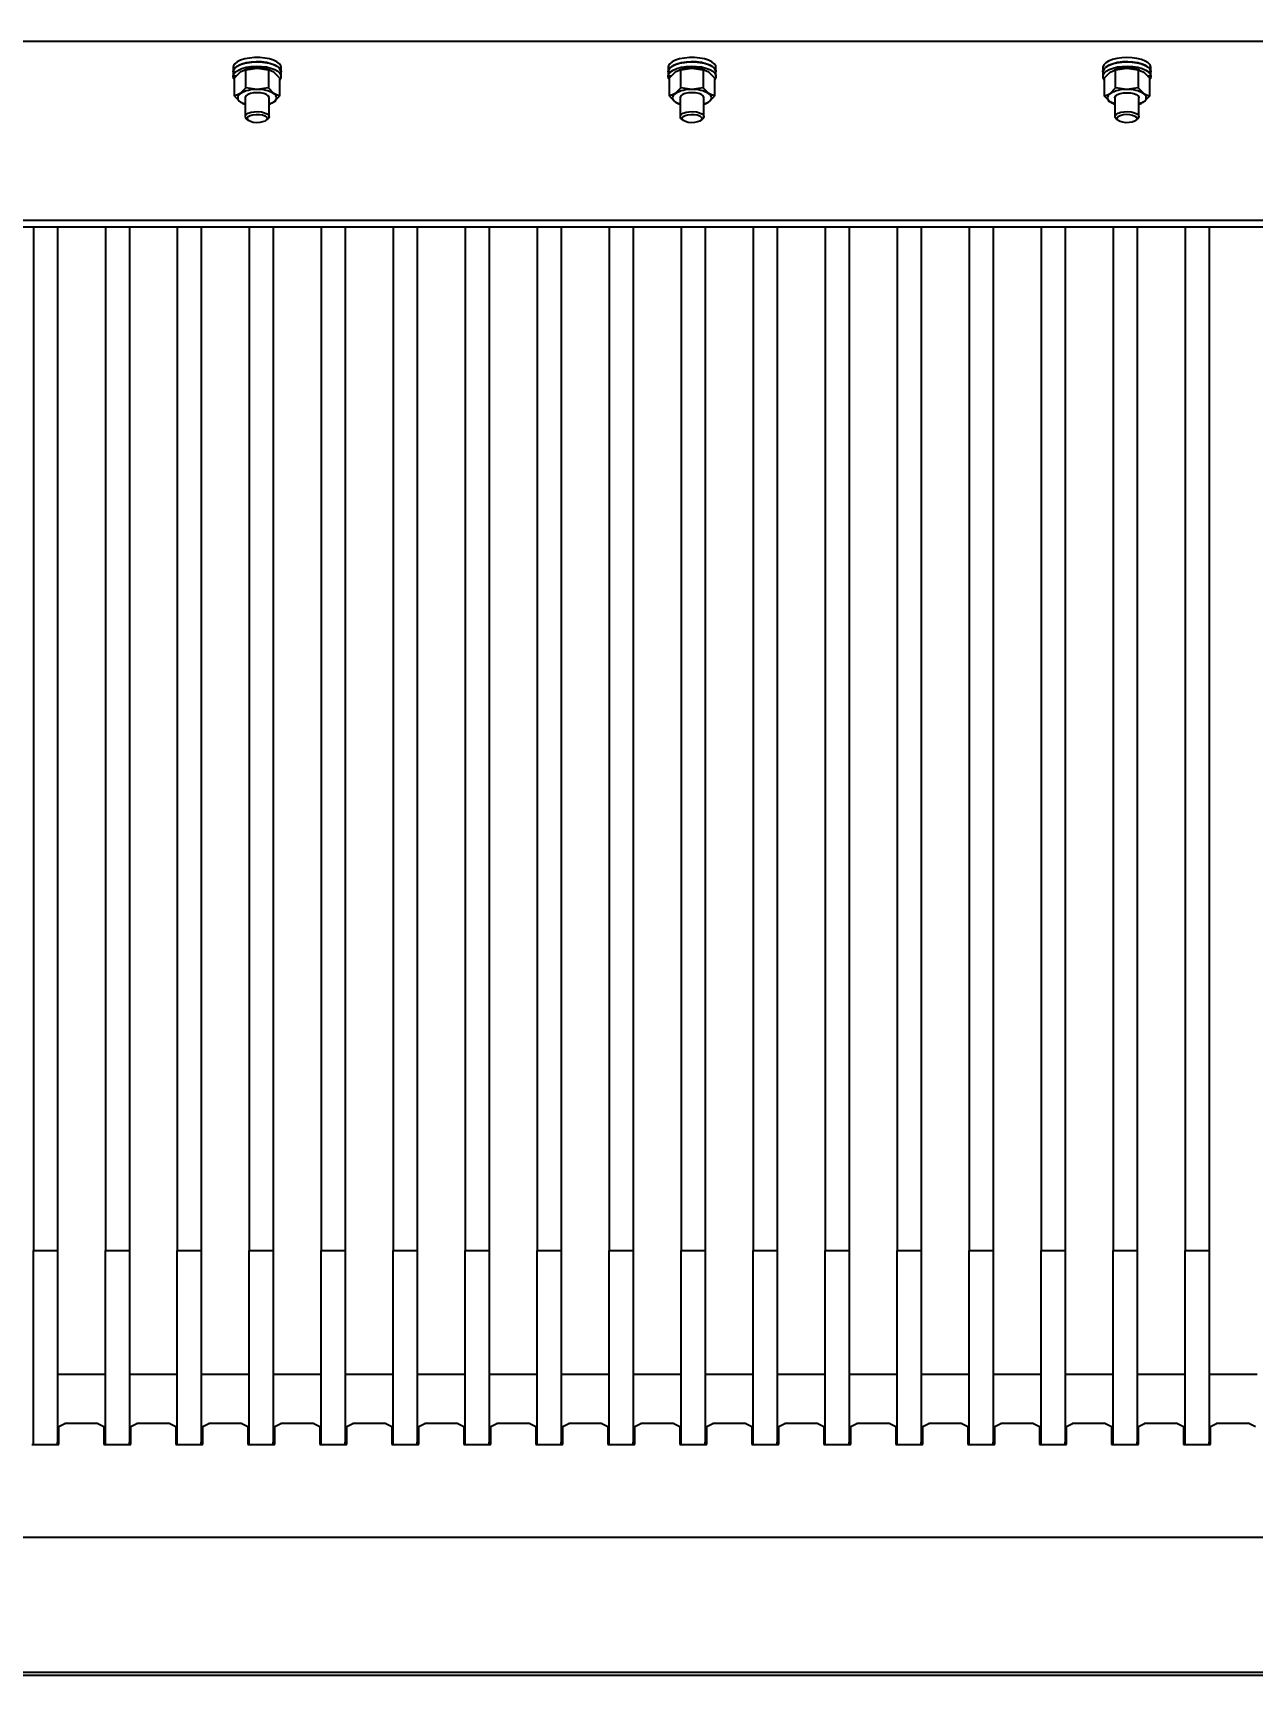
# Model space of a CAD drawing. Header units: millimetres. Extents: x 160 to 8396, y -16 to 5840.
# Drawn here: x 3453 to 3860, y 2251 to 2808 of the extents above; entities that cross this region are included whole.
import ezdxf

# ---------------------------------------------------------------- set-up
doc = ezdxf.new("R2010")
doc.units = ezdxf.units.MM
doc.header["$LTSCALE"] = 20
doc.header["$PDSIZE"] = -1
doc.styles.add('SLDTEXTSTYLE0', font='TXT', dxfattribs={"width": 0.605, "bigfont": 'bigfont'})
doc.styles.add('SLDTEXTSTYLE1', font='TXT', dxfattribs={"width": 0.605})
doc.dimstyles.new('SLDDIMSTYLE1', dxfattribs={"dimtxt": 70, "dimasz": 60, "dimexe": 0, "dimexo": 0.0625, "dimgap": 17.5, "dimtad": 2, "dimdec": 0, "dimrnd": 1e-09, "dimzin": 12, "dimdsep": 46, "dimtxsty": 'SLDTEXTSTYLE1', "dimsah": 1, "dimcen": 0.09, "dimadec": 0, "dimazin": 3, "dimtol": 1, "dimtfac": 1, "dimtdec": 3, "dimtofl": 0, "dimtmove": 0, "dimatfit": 3, "dimfxl": 0, "dimfrac": 2, "dimtolj": 1, "dimarcsym": 0})

# ---------------------------------------------------------------- blocks, each defined once
blk = doc.blocks.new('_D_5')
at = {"color": 7, "linetype": 'Continuous', "lineweight": 0}
for p, q in [((3247.7, 2260.91), (3247.7, 1792.01)), ((4242.7, 2260.91), (4242.7, 1792.01)), ((3247.7, 1812.01), (4242.7, 1812.01))]:
    blk.add_line(p, q, dxfattribs=at)
at = {"color": 7, "linetype": 'Continuous', "lineweight": 18}
for points in [[(3247.7, 1812.01), (3307.7, 1802.01), (3307.7, 1822.01)], [(4242.7, 1812.01), (4182.7, 1822.01), (4182.7, 1802.01)]]:
    blk.add_solid(points, dxfattribs=at)
at = {"color": 7, "linetype": 'Continuous', "lineweight": 18, "char_height": 70, "attachment_point": 1}
for s, insert, style in [('995', (3681.99, 1902.26), 'SLDTEXTSTYLE1'), ('Ширина', (3613.05, 1794.15), 'SLDTEXTSTYLE0'), ('канала', (3630.41, 1686.04), 'SLDTEXTSTYLE0')]:
    blk.add_mtext(s, dxfattribs=dict(at, insert=insert, style=style))
blk = doc.blocks.new('_D_6')
at = {"color": 7, "linetype": 'Continuous', "lineweight": 0}
for p, q in [((3349.2, 2319.9), (3349.2, 2104.08)), ((4141.2, 2319.9), (4141.2, 2104.08)), ((3349.2, 2124.08), (4141.2, 2124.08))]:
    blk.add_line(p, q, dxfattribs=at)
at = {"color": 7, "linetype": 'Continuous', "lineweight": 18}
for points in [[(3349.2, 2124.08), (3409.2, 2114.08), (3409.2, 2134.08)], [(4141.2, 2124.08), (4081.2, 2134.08), (4081.2, 2114.08)]]:
    blk.add_solid(points, dxfattribs=at)
at = {"color": 7, "linetype": 'Continuous', "lineweight": 18, "insert": (3682.05, 2214.31), "char_height": 70, "attachment_point": 1, "style": 'SLDTEXTSTYLE1'}
blk.add_mtext('808', dxfattribs=at)
blk = doc.blocks.new('_D_8')
at = {"color": 7, "linetype": 'Continuous', "lineweight": 0}
for p, q in [((2992.21, 3609.87), (2992.21, 1435.8)), ((4498.19, 3609.87), (4498.19, 1435.8)), ((2992.21, 1455.8), (4498.19, 1455.8))]:
    blk.add_line(p, q, dxfattribs=at)
at = {"color": 7, "linetype": 'Continuous', "lineweight": 18}
for points in [[(2992.21, 1455.8), (3052.21, 1445.8), (3052.21, 1465.8)], [(4498.19, 1455.8), (4438.19, 1465.8), (4438.19, 1445.8)]]:
    blk.add_solid(points, dxfattribs=at)
at = {"color": 7, "linetype": 'Continuous', "lineweight": 18, "char_height": 70, "attachment_point": 1, "style": 'SLDTEXTSTYLE1'}
for s, insert in [('1506', (3644.82, 1546.04)), ('*', (3842.08, 1546.04))]:
    blk.add_mtext(s, dxfattribs=dict(at, insert=insert))
blk = doc.blocks.new('_D_9')
at = {"color": 7, "linetype": 'Continuous', "lineweight": 0}
for p, q in [((4574.2, 5069.25), (4574.2, 1335.28)), ((2992.21, 3609.87), (2992.21, 1335.28)), ((4574.2, 1355.28), (2992.21, 1355.28))]:
    blk.add_line(p, q, dxfattribs=at)
at = {"color": 7, "linetype": 'Continuous', "lineweight": 18}
for points in [[(2992.21, 1355.28), (3052.21, 1345.28), (3052.21, 1365.28)], [(4574.2, 1355.28), (4514.2, 1365.28), (4514.2, 1345.28)]]:
    blk.add_solid(points, dxfattribs=at)
at = {"color": 7, "linetype": 'Continuous', "lineweight": 18, "char_height": 70, "attachment_point": 1, "style": 'SLDTEXTSTYLE1'}
for s, insert in [('1582', (3644.82, 1445.51)), ('*', (3842.08, 1445.51))]:
    blk.add_mtext(s, dxfattribs=dict(at, insert=insert))
blk = doc.blocks.new('_D_10')
at = {"color": 7, "linetype": 'Continuous', "lineweight": 0}
for p, q in [((3269.7, 2412.39), (3269.7, 1944.8)), ((4220.7, 2412.39), (4220.7, 1944.8)), ((4220.7, 1964.8), (3269.7, 1964.8))]:
    blk.add_line(p, q, dxfattribs=at)
at = {"color": 7, "linetype": 'Continuous', "lineweight": 18}
for points in [[(3269.7, 1964.8), (3329.7, 1954.8), (3329.7, 1974.8)], [(4220.7, 1964.8), (4160.7, 1974.8), (4160.7, 1954.8)]]:
    blk.add_solid(points, dxfattribs=at)
at = {"color": 7, "linetype": 'Continuous', "lineweight": 18, "char_height": 70, "attachment_point": 1, "style": 'SLDTEXTSTYLE1'}
for s, insert in [('951', (3666.74, 2055.04)), ('*', (3820.16, 2055.04))]:
    blk.add_mtext(s, dxfattribs=dict(at, insert=insert))

msp = doc.modelspace()

# ---------------------------------------------------------------- linework, layer by layer
at = {"color": 7, "linetype": 'Continuous', "lineweight": 25}
for p, q in [((3355.29, 2804.97), (4135.29, 2804.97)), ((3519.79, 2796.09), (3519.79, 2794.64)), ((3519.79, 2794.68), (3519.79, 2793.23)), ((3519.79, 2794.64), (3519.79, 2793.19)), ((3519.79, 2793.28), (3520.89, 2793.28)), ((3520.85, 2793.23), (3519.79, 2793.23)), ((3522.16, 2794.57), (3520.29, 2792.67)), ((3524.04, 2795.41), (3522.16, 2794.57)), ((3523.96, 2795.41), (3523.58, 2795.29)), ((3524.04, 2795.41), (3527.79, 2795.94)), ((3524.04, 2789.31), (3524.04, 2795.41)), ((3527.79, 2795.94), (3531.54, 2795.41)), ((3531.54, 2795.41), (3531.54, 2789.31)), ((3533.42, 2794.57), (3531.54, 2795.41)), ((3532.01, 2795.29), (3531.62, 2795.41)), ((3535.3, 2792.67), (3533.42, 2794.57)), ((3535.79, 2794.64), (3535.79, 2796.09)), ((3535.79, 2793.19), (3535.79, 2794.64)), ((3664.79, 2796.09), (3664.79, 2794.64)), ((3664.79, 2794.68), (3664.79, 2793.23)), ((3664.79, 2794.64), (3664.79, 2793.19)), ((3664.79, 2793.28), (3665.89, 2793.28)), ((3665.85, 2793.23), (3664.79, 2793.23)), ((3667.16, 2794.57), (3665.29, 2792.67)), ((3669.04, 2795.41), (3667.16, 2794.57)), ((3668.96, 2795.41), (3668.58, 2795.29)), ((3669.04, 2795.41), (3672.79, 2795.94)), ((3669.04, 2789.31), (3669.04, 2795.41)), ((3672.79, 2795.94), (3676.54, 2795.41)), ((3676.54, 2795.41), (3676.54, 2789.31)), ((3678.42, 2794.57), (3676.54, 2795.41)), ((3677.01, 2795.29), (3676.62, 2795.41)), ((3680.3, 2792.67), (3678.42, 2794.57)), ((3680.79, 2794.64), (3680.79, 2796.09)), ((3680.79, 2793.19), (3680.79, 2794.64)), ((3809.79, 2796.09), (3809.79, 2794.64)), ((3809.79, 2794.64), (3809.79, 2793.19)), ((3810.29, 2792.67), (3812.16, 2794.57)), ((3812.16, 2794.57), (3814.04, 2795.41)), ((3813.96, 2795.41), (3813.58, 2795.29)), ((3814.04, 2795.41), (3817.79, 2795.94)), ((3814.04, 2789.31), (3814.04, 2795.41)), ((3817.79, 2795.94), (3821.54, 2795.41)), ((3821.54, 2795.41), (3821.54, 2789.31)), ((3821.54, 2795.41), (3823.42, 2794.57)), ((3822.01, 2795.29), (3821.62, 2795.41)), ((3823.42, 2794.57), (3825.3, 2792.67)), ((3824.7, 2793.28), (3825.79, 2793.28)), ((3825.79, 2793.23), (3824.74, 2793.23)), ((3825.79, 2794.64), (3825.79, 2796.09)), ((3825.79, 2793.23), (3825.79, 2794.68)), ((3825.79, 2793.19), (3825.79, 2794.64)), ((3520.29, 2786.56), (3520.29, 2792.67)), ((3522.16, 2787.41), (3520.29, 2786.56)), ((3524.04, 2789.31), (3522.16, 2787.41)), ((3527.79, 2788.78), (3524.04, 2789.31)), ((3531.54, 2789.31), (3527.79, 2788.78)), ((3533.42, 2787.41), (3531.54, 2789.31)), ((3535.3, 2786.56), (3533.42, 2787.41)), ((3535.3, 2792.67), (3535.3, 2786.56)), ((3665.29, 2786.56), (3665.29, 2792.67)), ((3667.16, 2787.41), (3665.29, 2786.56)), ((3669.04, 2789.31), (3667.16, 2787.41)), ((3672.79, 2788.78), (3669.04, 2789.31)), ((3676.54, 2789.31), (3672.79, 2788.78)), ((3678.42, 2787.41), (3676.54, 2789.31)), ((3680.3, 2786.56), (3678.42, 2787.41)), ((3680.3, 2792.67), (3680.3, 2786.56)), ((3810.29, 2786.56), (3810.29, 2792.67)), ((3810.29, 2786.56), (3812.16, 2787.41)), ((3812.16, 2787.41), (3814.04, 2789.31)), ((3817.79, 2788.78), (3814.04, 2789.31)), ((3821.54, 2789.31), (3817.79, 2788.78)), ((3821.54, 2789.31), (3823.42, 2787.41)), ((3823.42, 2787.41), (3825.3, 2786.56)), ((3825.3, 2792.67), (3825.3, 2786.56)), ((3520.29, 2786.56), (3522.16, 2784.66)), ((3522.16, 2784.66), (3523.6, 2784.01)), ((3523.58, 2783.93), (3523.79, 2783.87)), ((3523.79, 2786.03), (3523.79, 2779.75)), ((3531.79, 2779.75), (3531.79, 2786.03)), ((3531.79, 2783.87), (3532.01, 2783.93)), ((3531.98, 2784.01), (3533.42, 2784.66)), ((3533.42, 2784.66), (3535.3, 2786.56)), ((3665.29, 2786.56), (3667.16, 2784.66)), ((3667.16, 2784.66), (3668.6, 2784.01)), ((3668.58, 2783.93), (3668.79, 2783.87)), ((3668.79, 2786.03), (3668.79, 2779.75)), ((3676.79, 2779.75), (3676.79, 2786.03)), ((3676.79, 2783.87), (3677.01, 2783.93)), ((3676.98, 2784.01), (3678.42, 2784.66)), ((3678.42, 2784.66), (3680.3, 2786.56)), ((3812.16, 2784.66), (3810.29, 2786.56)), ((3813.6, 2784.01), (3812.16, 2784.66)), ((3813.58, 2783.93), (3813.79, 2783.87)), ((3813.79, 2786.03), (3813.79, 2779.75)), ((3821.79, 2779.75), (3821.79, 2786.03)), ((3821.79, 2783.87), (3822.01, 2783.93)), ((3823.42, 2784.66), (3821.98, 2784.01)), ((3825.3, 2786.56), (3823.42, 2784.66)), ((3524.25, 2778.96), (3524.86, 2778.47)), ((3530.72, 2778.47), (3531.33, 2778.96)), ((3669.25, 2778.96), (3669.86, 2778.47)), ((3675.72, 2778.47), (3676.33, 2778.96)), ((3814.25, 2778.96), (3814.86, 2778.47)), ((3820.72, 2778.47), (3821.33, 2778.96)), ((3355.29, 2745.17), (4135.29, 2745.17)), ((3355.29, 2743.05), (4135.29, 2743.05)), ((3453.2, 2743.05), (3453.2, 2401.62)), ((3461.2, 2743.05), (3461.2, 2401.62)), ((3477.2, 2743.05), (3477.2, 2401.62)), ((3485.2, 2743.05), (3485.2, 2401.62)), ((3501.2, 2743.05), (3501.2, 2401.62)), ((3509.2, 2743.05), (3509.2, 2401.62)), ((3525.2, 2743.05), (3525.2, 2401.62)), ((3533.2, 2743.05), (3533.2, 2401.62)), ((3549.2, 2743.05), (3549.2, 2401.62)), ((3557.2, 2743.05), (3557.2, 2401.62)), ((3573.2, 2743.05), (3573.2, 2401.62)), ((3581.2, 2743.05), (3581.2, 2401.62)), ((3597.2, 2743.05), (3597.2, 2401.62)), ((3605.2, 2743.05), (3605.2, 2401.62)), ((3621.2, 2743.05), (3621.2, 2401.62)), ((3629.2, 2743.05), (3629.2, 2401.62)), ((3645.2, 2743.05), (3645.2, 2401.62)), ((3653.2, 2743.05), (3653.2, 2401.62)), ((3669.2, 2743.05), (3669.2, 2401.62)), ((3677.2, 2743.05), (3677.2, 2401.62)), ((3693.2, 2743.05), (3693.2, 2401.62)), ((3701.2, 2743.05), (3701.2, 2401.62)), ((3717.2, 2743.05), (3717.2, 2401.62)), ((3725.2, 2743.05), (3725.2, 2401.62)), ((3741.2, 2743.05), (3741.2, 2401.62)), ((3749.2, 2743.05), (3749.2, 2401.62)), ((3765.2, 2743.05), (3765.2, 2401.62)), ((3773.2, 2743.05), (3773.2, 2401.62)), ((3789.2, 2743.05), (3789.2, 2401.62)), ((3797.2, 2743.05), (3797.2, 2401.62)), ((3813.2, 2743.05), (3813.2, 2401.62)), ((3821.2, 2743.05), (3821.2, 2401.62)), ((3837.2, 2743.05), (3837.2, 2401.62)), ((3845.2, 2743.05), (3845.2, 2401.62)), ((3453.2, 2401.62), (3461.2, 2401.62)), ((3453.2, 2353.67), (3453.2, 2401.62)), ((3461.2, 2401.62), (3461.2, 2353.67)), ((3477.2, 2401.62), (3485.2, 2401.62)), ((3477.2, 2353.67), (3477.2, 2401.62)), ((3485.2, 2401.62), (3485.2, 2353.67)), ((3501.2, 2401.62), (3509.2, 2401.62)), ((3501.2, 2353.67), (3501.2, 2401.62)), ((3509.2, 2401.62), (3509.2, 2353.67)), ((3525.2, 2401.62), (3533.2, 2401.62)), ((3525.2, 2353.67), (3525.2, 2401.62)), ((3533.2, 2401.62), (3533.2, 2353.67)), ((3549.2, 2401.62), (3557.2, 2401.62)), ((3549.2, 2353.67), (3549.2, 2401.62)), ((3557.2, 2401.62), (3557.2, 2353.67)), ((3573.2, 2401.62), (3581.2, 2401.62)), ((3573.2, 2353.67), (3573.2, 2401.62)), ((3581.2, 2401.62), (3581.2, 2353.67)), ((3597.2, 2401.62), (3605.2, 2401.62)), ((3597.2, 2353.67), (3597.2, 2401.62)), ((3605.2, 2401.62), (3605.2, 2353.67)), ((3621.2, 2401.62), (3629.2, 2401.62)), ((3621.2, 2353.67), (3621.2, 2401.62)), ((3629.2, 2401.62), (3629.2, 2353.67)), ((3645.2, 2401.62), (3653.2, 2401.62)), ((3645.2, 2353.67), (3645.2, 2401.62)), ((3653.2, 2401.62), (3653.2, 2353.67)), ((3669.2, 2401.62), (3677.2, 2401.62)), ((3669.2, 2353.67), (3669.2, 2401.62)), ((3677.2, 2401.62), (3677.2, 2353.67)), ((3693.2, 2401.62), (3701.2, 2401.62)), ((3693.2, 2353.67), (3693.2, 2401.62)), ((3701.2, 2401.62), (3701.2, 2353.67)), ((3717.2, 2401.62), (3725.2, 2401.62)), ((3717.2, 2353.67), (3717.2, 2401.62)), ((3725.2, 2401.62), (3725.2, 2353.67)), ((3741.2, 2401.62), (3749.2, 2401.62)), ((3741.2, 2353.67), (3741.2, 2401.62)), ((3749.2, 2401.62), (3749.2, 2353.67)), ((3765.2, 2401.62), (3773.2, 2401.62)), ((3765.2, 2353.67), (3765.2, 2401.62)), ((3773.2, 2401.62), (3773.2, 2353.67)), ((3789.2, 2401.62), (3797.2, 2401.62)), ((3789.2, 2353.67), (3789.2, 2401.62)), ((3797.2, 2401.62), (3797.2, 2353.67)), ((3813.2, 2401.62), (3821.2, 2401.62)), ((3813.2, 2353.67), (3813.2, 2401.62)), ((3821.2, 2401.62), (3821.2, 2353.67)), ((3837.2, 2401.62), (3845.2, 2401.62)), ((3837.2, 2353.67), (3837.2, 2401.62)), ((3845.2, 2401.62), (3845.2, 2353.67)), ((3477.2, 2360.33), (3461.2, 2360.33)), ((3501.2, 2360.33), (3485.2, 2360.33)), ((3525.2, 2360.33), (3509.2, 2360.33)), ((3549.2, 2360.33), (3533.2, 2360.33)), ((3573.2, 2360.33), (3557.2, 2360.33)), ((3597.2, 2360.33), (3581.2, 2360.33)), ((3621.2, 2360.33), (3605.2, 2360.33)), ((3645.2, 2360.33), (3629.2, 2360.33)), ((3669.2, 2360.33), (3653.2, 2360.33)), ((3693.2, 2360.33), (3677.2, 2360.33)), ((3717.2, 2360.33), (3701.2, 2360.33)), ((3741.2, 2360.33), (3725.2, 2360.33)), ((3765.2, 2360.33), (3749.2, 2360.33)), ((3789.2, 2360.33), (3773.2, 2360.33)), ((3813.2, 2360.33), (3797.2, 2360.33)), ((3837.2, 2360.33), (3821.2, 2360.33)), ((3861.2, 2360.33), (3845.2, 2360.33)), ((3453.2, 2337.73), (3453.2, 2353.67)), ((3461.2, 2353.67), (3461.2, 2337.73)), ((3477.2, 2337.73), (3477.2, 2353.67)), ((3485.2, 2353.67), (3485.2, 2337.73)), ((3501.2, 2337.73), (3501.2, 2353.67)), ((3509.2, 2353.67), (3509.2, 2337.73)), ((3525.2, 2337.73), (3525.2, 2353.67)), ((3533.2, 2353.67), (3533.2, 2337.73)), ((3549.2, 2337.73), (3549.2, 2353.67)), ((3557.2, 2353.67), (3557.2, 2337.73)), ((3573.2, 2337.73), (3573.2, 2353.67)), ((3581.2, 2353.67), (3581.2, 2337.73)), ((3597.2, 2337.73), (3597.2, 2353.67)), ((3605.2, 2353.67), (3605.2, 2337.73)), ((3621.2, 2337.73), (3621.2, 2353.67)), ((3629.2, 2353.67), (3629.2, 2337.73)), ((3645.2, 2337.73), (3645.2, 2353.67)), ((3653.2, 2353.67), (3653.2, 2337.73)), ((3669.2, 2337.73), (3669.2, 2353.67)), ((3677.2, 2353.67), (3677.2, 2337.73)), ((3693.2, 2337.73), (3693.2, 2353.67)), ((3701.2, 2353.67), (3701.2, 2337.73)), ((3717.2, 2337.73), (3717.2, 2353.67)), ((3725.2, 2353.67), (3725.2, 2337.73)), ((3741.2, 2337.73), (3741.2, 2353.67)), ((3749.2, 2353.67), (3749.2, 2337.73)), ((3765.2, 2337.73), (3765.2, 2353.67)), ((3773.2, 2353.67), (3773.2, 2337.73)), ((3789.2, 2337.73), (3789.2, 2353.67)), ((3797.2, 2353.67), (3797.2, 2337.73)), ((3813.2, 2337.73), (3813.2, 2353.67)), ((3821.2, 2353.67), (3821.2, 2337.73)), ((3837.2, 2337.73), (3837.2, 2353.67)), ((3845.2, 2353.67), (3845.2, 2337.73)), ((3461.7, 2342.91), (3463.7, 2343.91)), ((3461.7, 2336.91), (3461.7, 2342.91)), ((3474.7, 2343.91), (3463.7, 2343.91)), ((3474.7, 2343.91), (3476.7, 2342.91)), ((3476.7, 2342.91), (3476.7, 2336.91)), ((3485.7, 2342.91), (3487.7, 2343.91)), ((3485.7, 2336.91), (3485.7, 2342.91)), ((3498.7, 2343.91), (3487.7, 2343.91)), ((3498.7, 2343.91), (3500.7, 2342.91)), ((3500.7, 2342.91), (3500.7, 2336.91)), ((3509.7, 2342.91), (3511.7, 2343.91)), ((3509.7, 2336.91), (3509.7, 2342.91)), ((3522.7, 2343.91), (3511.7, 2343.91)), ((3522.7, 2343.91), (3524.7, 2342.91)), ((3524.7, 2342.91), (3524.7, 2336.91)), ((3533.7, 2342.91), (3535.7, 2343.91)), ((3533.7, 2336.91), (3533.7, 2342.91)), ((3546.7, 2343.91), (3535.7, 2343.91)), ((3546.7, 2343.91), (3548.7, 2342.91)), ((3548.7, 2342.91), (3548.7, 2336.91)), ((3557.7, 2342.91), (3559.7, 2343.91)), ((3557.7, 2336.91), (3557.7, 2342.91)), ((3570.7, 2343.91), (3559.7, 2343.91)), ((3570.7, 2343.91), (3572.7, 2342.91)), ((3572.7, 2342.91), (3572.7, 2336.91)), ((3581.7, 2342.91), (3583.7, 2343.91)), ((3581.7, 2336.91), (3581.7, 2342.91)), ((3594.7, 2343.91), (3583.7, 2343.91)), ((3594.7, 2343.91), (3596.7, 2342.91)), ((3596.7, 2342.91), (3596.7, 2336.91)), ((3605.7, 2342.91), (3607.7, 2343.91)), ((3605.7, 2336.91), (3605.7, 2342.91)), ((3618.7, 2343.91), (3607.7, 2343.91)), ((3618.7, 2343.91), (3620.7, 2342.91)), ((3620.7, 2342.91), (3620.7, 2336.91)), ((3629.7, 2342.91), (3631.7, 2343.91)), ((3629.7, 2336.91), (3629.7, 2342.91)), ((3642.7, 2343.91), (3631.7, 2343.91)), ((3642.7, 2343.91), (3644.7, 2342.91)), ((3644.7, 2342.91), (3644.7, 2336.91)), ((3653.7, 2342.91), (3655.7, 2343.91)), ((3653.7, 2336.91), (3653.7, 2342.91)), ((3666.7, 2343.91), (3655.7, 2343.91)), ((3666.7, 2343.91), (3668.7, 2342.91)), ((3668.7, 2342.91), (3668.7, 2336.91)), ((3677.7, 2342.91), (3679.7, 2343.91)), ((3677.7, 2336.91), (3677.7, 2342.91)), ((3690.7, 2343.91), (3679.7, 2343.91)), ((3690.7, 2343.91), (3692.7, 2342.91)), ((3692.7, 2342.91), (3692.7, 2336.91)), ((3701.7, 2342.91), (3703.7, 2343.91)), ((3701.7, 2336.91), (3701.7, 2342.91)), ((3714.7, 2343.91), (3703.7, 2343.91)), ((3714.7, 2343.91), (3716.7, 2342.91)), ((3716.7, 2342.91), (3716.7, 2336.91)), ((3725.7, 2342.91), (3727.7, 2343.91)), ((3725.7, 2336.91), (3725.7, 2342.91)), ((3738.7, 2343.91), (3727.7, 2343.91)), ((3738.7, 2343.91), (3740.7, 2342.91)), ((3740.7, 2342.91), (3740.7, 2336.91)), ((3749.7, 2342.91), (3751.7, 2343.91)), ((3749.7, 2336.91), (3749.7, 2342.91)), ((3762.7, 2343.91), (3751.7, 2343.91)), ((3762.7, 2343.91), (3764.7, 2342.91)), ((3764.7, 2342.91), (3764.7, 2336.91)), ((3773.7, 2342.91), (3775.7, 2343.91)), ((3773.7, 2336.91), (3773.7, 2342.91)), ((3786.7, 2343.91), (3775.7, 2343.91)), ((3786.7, 2343.91), (3788.7, 2342.91)), ((3788.7, 2342.91), (3788.7, 2336.91)), ((3797.7, 2342.91), (3799.7, 2343.91)), ((3797.7, 2336.91), (3797.7, 2342.91)), ((3810.7, 2343.91), (3799.7, 2343.91)), ((3810.7, 2343.91), (3812.7, 2342.91)), ((3812.7, 2342.91), (3812.7, 2336.91)), ((3821.7, 2342.91), (3823.7, 2343.91)), ((3821.7, 2336.91), (3821.7, 2342.91)), ((3834.7, 2343.91), (3823.7, 2343.91)), ((3834.7, 2343.91), (3836.7, 2342.91)), ((3836.7, 2342.91), (3836.7, 2336.91)), ((3845.7, 2342.91), (3847.7, 2343.91)), ((3845.7, 2336.91), (3845.7, 2342.91)), ((3858.7, 2343.91), (3847.7, 2343.91)), ((3858.7, 2343.91), (3860.7, 2342.91)), ((3452.7, 2336.91), (3461.7, 2336.91)), ((3453.2, 2336.91), (3453.2, 2337.73)), ((3461.2, 2336.91), (3461.2, 2337.73)), ((3476.7, 2336.91), (3485.7, 2336.91)), ((3477.2, 2336.91), (3477.2, 2337.73)), ((3485.2, 2336.91), (3485.2, 2337.73)), ((3500.7, 2336.91), (3509.7, 2336.91)), ((3501.2, 2336.91), (3501.2, 2337.73)), ((3509.2, 2336.91), (3509.2, 2337.73)), ((3524.7, 2336.91), (3533.7, 2336.91)), ((3525.2, 2336.91), (3525.2, 2337.73)), ((3533.2, 2336.91), (3533.2, 2337.73)), ((3548.7, 2336.91), (3557.7, 2336.91)), ((3549.2, 2336.91), (3549.2, 2337.73)), ((3557.2, 2336.91), (3557.2, 2337.73)), ((3572.7, 2336.91), (3581.7, 2336.91)), ((3573.2, 2336.91), (3573.2, 2337.73)), ((3581.2, 2336.91), (3581.2, 2337.73)), ((3596.7, 2336.91), (3605.7, 2336.91)), ((3597.2, 2336.91), (3597.2, 2337.73)), ((3605.2, 2336.91), (3605.2, 2337.73)), ((3620.7, 2336.91), (3629.7, 2336.91)), ((3621.2, 2336.91), (3621.2, 2337.73)), ((3629.2, 2336.91), (3629.2, 2337.73)), ((3644.7, 2336.91), (3653.7, 2336.91)), ((3645.2, 2336.91), (3645.2, 2337.73)), ((3653.2, 2336.91), (3653.2, 2337.73)), ((3668.7, 2336.91), (3677.7, 2336.91)), ((3669.2, 2336.91), (3669.2, 2337.73)), ((3677.2, 2336.91), (3677.2, 2337.73)), ((3692.7, 2336.91), (3701.7, 2336.91)), ((3693.2, 2336.91), (3693.2, 2337.73)), ((3701.2, 2336.91), (3701.2, 2337.73)), ((3716.7, 2336.91), (3725.7, 2336.91)), ((3717.2, 2336.91), (3717.2, 2337.73)), ((3725.2, 2336.91), (3725.2, 2337.73)), ((3740.7, 2336.91), (3749.7, 2336.91)), ((3741.2, 2336.91), (3741.2, 2337.73)), ((3749.2, 2336.91), (3749.2, 2337.73)), ((3764.7, 2336.91), (3773.7, 2336.91)), ((3765.2, 2336.91), (3765.2, 2337.73)), ((3773.2, 2336.91), (3773.2, 2337.73)), ((3788.7, 2336.91), (3797.7, 2336.91)), ((3789.2, 2336.91), (3789.2, 2337.73)), ((3797.2, 2336.91), (3797.2, 2337.73)), ((3812.7, 2336.91), (3821.7, 2336.91)), ((3813.2, 2336.91), (3813.2, 2337.73)), ((3821.2, 2336.91), (3821.2, 2337.73)), ((3836.7, 2336.91), (3845.7, 2336.91)), ((3837.2, 2336.91), (3837.2, 2337.73)), ((3845.2, 2336.91), (3845.2, 2337.73)), ((4140.2, 2305.91), (3350.2, 2305.91)), ((4140.2, 2260.91), (3350.2, 2260.91)), ((4140.2, 2259.87), (3350.2, 2259.87))]:
    msp.add_line(p, q, dxfattribs=at)
at = {"color": 7, "linetype": 'Continuous', "lineweight": 18}
msp.add_line((3247.7, 2260.91), (4242.7, 2260.91), dxfattribs=at)
at = {"color": 7, "linetype": 'Continuous', "lineweight": 25, "flags": 128}
for points in [[(3535.79, 2796.09), (3535.69, 2796.64), (3535.22, 2797.34), (3534.41, 2797.99), (3533.29, 2798.55), (3531.92, 2798.99), (3530.35, 2799.3), (3528.66, 2799.45), (3526.93, 2799.45), (3525.24, 2799.3), (3523.67, 2798.99), (3522.29, 2798.55), (3521.17, 2797.99), (3520.36, 2797.34), (3519.9, 2796.64), (3519.79, 2796.09)], [(3680.79, 2796.09), (3680.69, 2796.64), (3680.22, 2797.34), (3679.41, 2797.99), (3678.29, 2798.55), (3676.92, 2798.99), (3675.35, 2799.3), (3673.66, 2799.45), (3671.93, 2799.45), (3670.24, 2799.3), (3668.67, 2798.99), (3667.29, 2798.55), (3666.17, 2797.99), (3665.36, 2797.34), (3664.9, 2796.64), (3664.79, 2796.09)], [(3817.79, 2799.47), (3816.07, 2799.39), (3814.43, 2799.16), (3812.95, 2798.78), (3811.69, 2798.28), (3810.72, 2797.68), (3810.08, 2797), (3809.8, 2796.28), (3809.79, 2796.09)], [(3825.79, 2796.09), (3825.78, 2796.28), (3825.5, 2797), (3824.86, 2797.68), (3823.89, 2798.28), (3822.63, 2798.78), (3821.15, 2799.16), (3819.51, 2799.39), (3817.79, 2799.47)], [(3535.79, 2794.64), (3535.76, 2794.95), (3535.42, 2795.66), (3534.73, 2796.33), (3533.71, 2796.92), (3532.41, 2797.4), (3530.91, 2797.76), (3529.25, 2797.97), (3527.53, 2798.02), (3525.82, 2797.92), (3524.2, 2797.66), (3522.75, 2797.27), (3521.54, 2796.75), (3520.61, 2796.13), (3520.02, 2795.45), (3519.79, 2794.73)], [(3519.79, 2794.64), (3519.9, 2795.19), (3520.36, 2795.89), (3521.17, 2796.54), (3522.29, 2797.1), (3523.67, 2797.54), (3525.24, 2797.85), (3526.93, 2798), (3528.66, 2798), (3530.35, 2797.85), (3531.92, 2797.54), (3533.29, 2797.1), (3534.41, 2796.54), (3535.22, 2795.89), (3535.69, 2795.19), (3535.79, 2794.64)], [(3519.79, 2793.28), (3520.02, 2794), (3520.61, 2794.68), (3521.54, 2795.3), (3522.75, 2795.82), (3524.2, 2796.21), (3525.82, 2796.47), (3527.53, 2796.57), (3529.25, 2796.52), (3530.91, 2796.31), (3532.41, 2795.95), (3533.71, 2795.47), (3534.73, 2794.88), (3535.42, 2794.21), (3535.76, 2793.5), (3535.73, 2792.77), (3535.33, 2792.06), (3535.3, 2792.02)], [(3520.29, 2792.02), (3519.96, 2792.51), (3519.79, 2793.23)], [(3680.79, 2794.64), (3680.76, 2794.95), (3680.42, 2795.66), (3679.73, 2796.33), (3678.71, 2796.92), (3677.41, 2797.4), (3675.91, 2797.76), (3674.25, 2797.97), (3672.53, 2798.02), (3670.82, 2797.92), (3669.2, 2797.66), (3667.75, 2797.27), (3666.54, 2796.75), (3665.61, 2796.13), (3665.02, 2795.45), (3664.79, 2794.73)], [(3664.79, 2794.64), (3664.9, 2795.19), (3665.36, 2795.89), (3666.17, 2796.54), (3667.29, 2797.1), (3668.67, 2797.54), (3670.24, 2797.85), (3671.93, 2798), (3673.66, 2798), (3675.35, 2797.85), (3676.92, 2797.54), (3678.29, 2797.1), (3679.41, 2796.54), (3680.22, 2795.89), (3680.69, 2795.19), (3680.79, 2794.64)], [(3664.79, 2793.28), (3665.02, 2794), (3665.61, 2794.68), (3666.54, 2795.3), (3667.75, 2795.82), (3669.2, 2796.21), (3670.82, 2796.47), (3672.53, 2796.57), (3674.25, 2796.52), (3675.91, 2796.31), (3677.41, 2795.95), (3678.71, 2795.47), (3679.73, 2794.88), (3680.42, 2794.21), (3680.76, 2793.5), (3680.73, 2792.77), (3680.33, 2792.06), (3680.3, 2792.02)], [(3665.29, 2792.02), (3664.96, 2792.51), (3664.79, 2793.23)], [(3825.79, 2794.73), (3825.56, 2795.45), (3824.97, 2796.13), (3824.05, 2796.75), (3822.83, 2797.27), (3821.38, 2797.66), (3819.76, 2797.92), (3818.05, 2798.02), (3816.33, 2797.97), (3814.68, 2797.76), (3813.17, 2797.4), (3811.88, 2796.92), (3810.86, 2796.33), (3810.16, 2795.66), (3809.82, 2794.95), (3809.79, 2794.64)], [(3809.79, 2794.64), (3809.8, 2794.83), (3810.08, 2795.55), (3810.72, 2796.23), (3811.69, 2796.83), (3812.95, 2797.33), (3814.43, 2797.71), (3816.07, 2797.94), (3817.79, 2798.02)], [(3810.29, 2792.02), (3810.26, 2792.06), (3809.86, 2792.77), (3809.82, 2793.5), (3810.16, 2794.21), (3810.86, 2794.88), (3811.88, 2795.47), (3813.17, 2795.95), (3814.68, 2796.31), (3816.33, 2796.52), (3818.05, 2796.57), (3819.76, 2796.47), (3821.38, 2796.21), (3822.83, 2795.82), (3824.05, 2795.3), (3824.97, 2794.68), (3825.56, 2794), (3825.79, 2793.28), (3825.79, 2793.28)], [(3817.79, 2798.02), (3819.51, 2797.94), (3821.15, 2797.71), (3822.63, 2797.33), (3823.89, 2796.83), (3824.86, 2796.23), (3825.5, 2795.55), (3825.78, 2794.83), (3825.79, 2794.64)], [(3825.79, 2793.23), (3825.63, 2792.51), (3825.3, 2792.02)], [(3527.79, 2787.72), (3526.61, 2787.65), (3525.54, 2787.43), (3524.66, 2787.09), (3524.07, 2786.65), (3523.8, 2786.16), (3523.79, 2786.03)], [(3531.79, 2786.03), (3531.78, 2786.16), (3531.52, 2786.65), (3530.92, 2787.09), (3530.05, 2787.43), (3528.97, 2787.65), (3527.79, 2787.72)], [(3672.79, 2787.72), (3671.61, 2787.65), (3670.54, 2787.43), (3669.66, 2787.09), (3669.07, 2786.65), (3668.8, 2786.16), (3668.79, 2786.03)], [(3676.79, 2786.03), (3676.78, 2786.16), (3676.52, 2786.65), (3675.92, 2787.09), (3675.05, 2787.43), (3673.97, 2787.65), (3672.79, 2787.72)], [(3813.79, 2786.03), (3813.8, 2786.16), (3814.07, 2786.65), (3814.66, 2787.09), (3815.54, 2787.43), (3816.61, 2787.65), (3817.79, 2787.72)], [(3817.79, 2787.72), (3818.97, 2787.65), (3820.05, 2787.43), (3820.92, 2787.09), (3821.52, 2786.65), (3821.78, 2786.16), (3821.79, 2786.03)], [(3523.84, 2780), (3524.18, 2780.48), (3524.85, 2780.9), (3525.79, 2781.21), (3526.89, 2781.39), (3528.08, 2781.43), (3529.25, 2781.32), (3530.28, 2781.07), (3531.09, 2780.7), (3531.61, 2780.25), (3531.79, 2779.75), (3531.62, 2779.25), (3531.33, 2778.96)], [(3524.52, 2779.33), (3524.85, 2779.77), (3525.51, 2780.13), (3526.41, 2780.39), (3527.46, 2780.51), (3528.55, 2780.48), (3529.55, 2780.31), (3530.37, 2780), (3530.9, 2779.6), (3531.1, 2779.15), (3530.94, 2778.69), (3530.44, 2778.28), (3529.65, 2777.96), (3528.66, 2777.77), (3527.58, 2777.73), (3526.52, 2777.83), (3525.59, 2778.08), (3524.91, 2778.43), (3524.54, 2778.87), (3524.52, 2779.33)], [(3668.84, 2780), (3669.18, 2780.48), (3669.85, 2780.9), (3670.79, 2781.21), (3671.89, 2781.39), (3673.08, 2781.43), (3674.25, 2781.32), (3675.28, 2781.07), (3676.09, 2780.7), (3676.61, 2780.25), (3676.79, 2779.75), (3676.62, 2779.25), (3676.33, 2778.96)], [(3669.52, 2779.33), (3669.85, 2779.77), (3670.51, 2780.13), (3671.41, 2780.39), (3672.46, 2780.51), (3673.55, 2780.48), (3674.55, 2780.31), (3675.37, 2780), (3675.9, 2779.6), (3676.1, 2779.15), (3675.94, 2778.69), (3675.44, 2778.28), (3674.65, 2777.96), (3673.66, 2777.77), (3672.58, 2777.73), (3671.52, 2777.83), (3670.59, 2778.08), (3669.91, 2778.43), (3669.54, 2778.87), (3669.52, 2779.33)], [(3813.84, 2779.5), (3813.84, 2780), (3814.19, 2780.48), (3814.86, 2780.9), (3815.8, 2781.21), (3816.91, 2781.4), (3818.1, 2781.43), (3819.26, 2781.32), (3820.29, 2781.07), (3821.1, 2780.7), (3821.62, 2780.24), (3821.79, 2779.74), (3821.61, 2779.25), (3821.33, 2778.96)], [(3814.25, 2778.96), (3814.18, 2779.02), (3813.84, 2779.5)], [(3814.52, 2778.92), (3814.54, 2779.38), (3814.91, 2779.81), (3815.59, 2780.17), (3816.52, 2780.41), (3817.58, 2780.52), (3818.66, 2780.47), (3819.65, 2780.28), (3820.44, 2779.96), (3820.94, 2779.55), (3821.1, 2779.1), (3820.9, 2778.64), (3820.37, 2778.24), (3819.55, 2777.94), (3818.55, 2777.76), (3817.46, 2777.73), (3816.41, 2777.85), (3815.51, 2778.11), (3814.85, 2778.48), (3814.52, 2778.92)]]:
    msp.add_lwpolyline(points, dxfattribs=at)
at = {"color": 7, "linetype": 'Continuous', "lineweight": 25}
for centre, radius, start, end in [((3527.65, 2782.82), 13.12, 89.3709, 106.3269), ((3527.91, 2782.66), 13.28, 73.7739, 90.5283), ((3672.65, 2782.82), 13.12, 89.3709, 106.3269), ((3672.91, 2782.66), 13.28, 73.7739, 90.5283), ((3817.65, 2782.82), 13.12, 89.3709, 106.3269), ((3817.91, 2782.66), 13.28, 73.7739, 90.5283), ((3522.87, 2786.03), 1.55, 117.2827, 242.7173), ((3527.29, 2778.62), 10.17, 87.161, 120.2633), ((3528.3, 2778.62), 10.17, 59.7367, 92.839), ((3532.71, 2786.03), 1.55, 297.2827, 62.7173), ((3667.87, 2786.03), 1.55, 117.2827, 242.7173), ((3672.29, 2778.62), 10.17, 87.161, 120.2633), ((3673.3, 2778.62), 10.17, 59.7367, 92.839), ((3677.71, 2786.03), 1.55, 297.2827, 62.7173), ((3812.87, 2786.03), 1.55, 117.2827, 242.7173), ((3817.29, 2778.62), 10.17, 87.161, 120.2633), ((3818.3, 2778.62), 10.17, 59.7367, 92.839), ((3822.71, 2786.03), 1.55, 297.2827, 62.7173), ((3525.54, 2789.54), 5.94, 235.3119, 252.8492), ((3530.04, 2789.54), 5.94, 287.1508, 304.6881), ((3670.54, 2789.54), 5.94, 235.3119, 252.8492), ((3675.04, 2789.54), 5.94, 287.1508, 304.6881), ((3815.54, 2789.54), 5.94, 235.3119, 252.8492), ((3820.04, 2789.54), 5.94, 287.1508, 304.6881), ((3524.82, 2779.79), 1.01, 168.3392, 235.5509), ((3669.82, 2779.79), 1.01, 168.3392, 235.5509)]:
    msp.add_arc(centre, radius, start, end, dxfattribs=at)
at = {"color": 7, "linetype": 'Continuous', "lineweight": 0}
msp.add_point((3745.2, 2260.91), dxfattribs=at)

# ---------------------------------------------------------------- dimensions: what is measured, and where the dimension line sits
at = {"color": 7, "linetype": 'Continuous', "lineweight": 18}
for base, p1, p2, text, picture, middle in [((2992.21, 1355.28), (4574.2, 5069.25), (2992.21, 3609.87), '<>*', '_D_9', (3758.81, 1355.28)), ((4498.19, 1455.8), (2992.21, 3609.87), (4498.19, 3609.87), '<>*', '_D_8', (3758.81, 1455.8)), ((3269.7, 1964.8), (4220.7, 2412.39), (3269.7, 2412.39), '<>*', '_D_10', (3758.81, 1964.8)), ((4242.7, 1595.8), (3247.7, 2260.91), (4242.7, 2260.91), '<>\\XШирина\\Xканала', '_D_5', (3758.74, 1595.8))]:
    dim = msp.add_linear_dim(base=base, p1=p1, p2=p2, text=text, dimstyle='SLDDIMSTYLE1', dxfattribs=at)
    dim.commit()
    dim.dimension.update_dxf_attribs({"geometry": picture, "text_midpoint": middle, "dimtype": 160})
dim = msp.add_linear_dim(base=(4141.2, 2124.08), p1=(3349.2, 2319.9), p2=(4141.2, 2319.9), dimstyle='SLDDIMSTYLE1', dxfattribs=at)
dim.commit()
dim.dimension.update_dxf_attribs({"geometry": '_D_6', "text_midpoint": (3758.81, 2124.08), "dimtype": 160})

doc.saveas('drawing.dxf')
